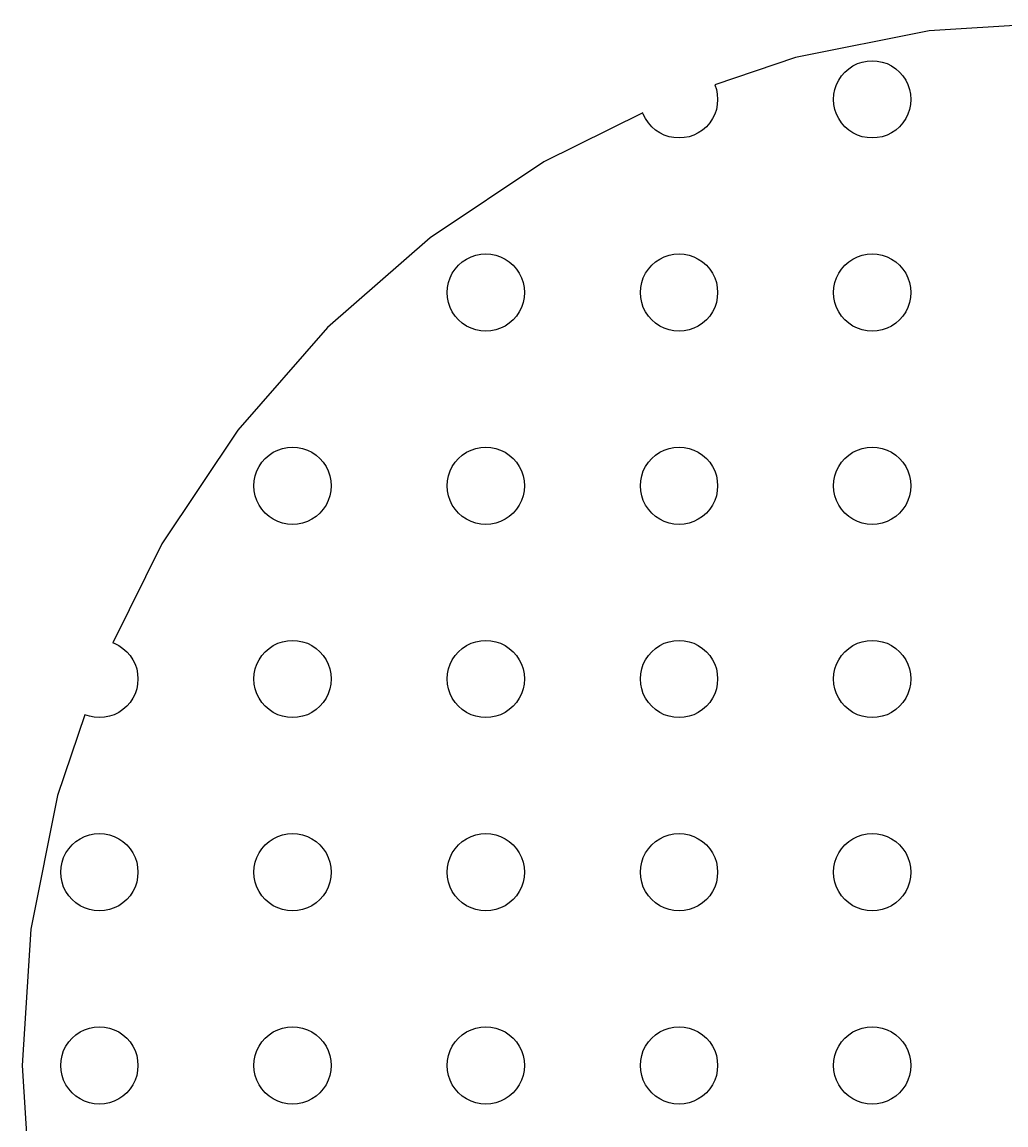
# Model space of a CAD drawing. Header units: metres. Extents: x -81 to 81, y -81 to 81.
# Drawn here: x -81 to -4.6, y -4.6 to 81 of the extents above; entities that cross this region are included whole.
import ezdxf

# ---------------------------------------------------------------- set-up
doc = ezdxf.new("R2010")
doc.units = ezdxf.units.M

msp = doc.modelspace()

# ---------------------------------------------------------------- linework, layer by layer
for p, q in [((0, 81), (-10.5726, 80.307)), ((-10.5726, 80.307), (-20.9643, 78.24)), ((-20.9643, 78.24), (-27.2179, 76.1172)), ((-15.7764, 77.8978), (-15.3916, 77.9743)), ((-15.3916, 77.9743), (-15, 78)), ((-15, 78), (-14.6084, 77.9743)), ((-14.6084, 77.9743), (-14.2235, 77.8978)), ((-17.3801, 76.8263), (-17.1213, 77.1213)), ((-17.1213, 77.1213), (-16.8263, 77.3801)), ((-16.8263, 77.3801), (-16.5, 77.5981)), ((-16.5, 77.5981), (-16.148, 77.7716)), ((-16.148, 77.7716), (-15.7764, 77.8978)), ((-14.2235, 77.8978), (-13.8519, 77.7716)), ((-13.8519, 77.7716), (-13.5, 77.5981)), ((-13.5, 77.5981), (-13.1737, 77.3801)), ((-13.1737, 77.3801), (-12.8787, 77.1213)), ((-12.8787, 77.1213), (-12.6199, 76.8263)), ((-17.7716, 76.148), (-17.5981, 76.5)), ((-17.5981, 76.5), (-17.3801, 76.8263)), ((-12.6199, 76.8263), (-12.4019, 76.5)), ((-12.4019, 76.5), (-12.2283, 76.148)), ((-27.2179, 76.1172), (-27.1022, 75.7765)), ((-27.1022, 75.7765), (-27.0257, 75.3916)), ((-27.0257, 75.3916), (-27, 75)), ((-18, 75), (-17.9743, 75.3916)), ((-17.9743, 75.3916), (-17.8978, 75.7765)), ((-17.8978, 75.7765), (-17.7716, 76.148)), ((-12.2283, 76.148), (-12.1022, 75.7765)), ((-12.1022, 75.7765), (-12.0257, 75.3916)), ((-12.0257, 75.3916), (-12, 75)), ((-27.0257, 74.6084), (-27.1022, 74.2235)), ((-27, 75), (-27.0257, 74.6084)), ((-17.9743, 74.6084), (-18, 75)), ((-17.8978, 74.2235), (-17.9743, 74.6084)), ((-12.0257, 74.6084), (-12.1022, 74.2235)), ((-12, 75), (-12.0257, 74.6084)), ((-32.8028, 73.9439), (-40.5, 70.1481)), ((-32.7716, 73.8519), (-32.8028, 73.9439)), ((-32.5981, 73.5), (-32.7716, 73.8519)), ((-27.2283, 73.8519), (-27.4019, 73.5)), ((-27.1022, 74.2235), (-27.2283, 73.8519)), ((-17.7716, 73.8519), (-17.8978, 74.2235)), ((-17.5981, 73.5), (-17.7716, 73.8519)), ((-12.2283, 73.8519), (-12.4019, 73.5)), ((-12.1022, 74.2235), (-12.2283, 73.8519)), ((-32.3801, 73.1737), (-32.5981, 73.5)), ((-32.1213, 72.8787), (-32.3801, 73.1737)), ((-31.8263, 72.6199), (-32.1213, 72.8787)), ((-27.8787, 72.8787), (-28.1737, 72.6199)), ((-27.6199, 73.1737), (-27.8787, 72.8787)), ((-27.4019, 73.5), (-27.6199, 73.1737)), ((-17.3801, 73.1737), (-17.5981, 73.5)), ((-17.1213, 72.8787), (-17.3801, 73.1737)), ((-16.8263, 72.6199), (-17.1213, 72.8787)), ((-12.8787, 72.8787), (-13.1737, 72.6199)), ((-12.6199, 73.1737), (-12.8787, 72.8787)), ((-12.4019, 73.5), (-12.6199, 73.1737)), ((-31.5, 72.4019), (-31.8263, 72.6199)), ((-31.148, 72.2284), (-31.5, 72.4019)), ((-30.7764, 72.1022), (-31.148, 72.2284)), ((-30.3916, 72.0257), (-30.7764, 72.1022)), ((-30, 72), (-30.3916, 72.0257)), ((-29.6084, 72.0257), (-30, 72)), ((-29.2235, 72.1022), (-29.6084, 72.0257)), ((-28.8519, 72.2284), (-29.2235, 72.1022)), ((-28.5, 72.4019), (-28.8519, 72.2284)), ((-28.1737, 72.6199), (-28.5, 72.4019)), ((-16.5, 72.4019), (-16.8263, 72.6199)), ((-16.148, 72.2284), (-16.5, 72.4019)), ((-15.7764, 72.1022), (-16.148, 72.2284)), ((-15.3916, 72.0257), (-15.7764, 72.1022)), ((-15, 72), (-15.3916, 72.0257)), ((-14.6084, 72.0257), (-15, 72)), ((-14.2235, 72.1022), (-14.6084, 72.0257)), ((-13.8519, 72.2284), (-14.2235, 72.1022)), ((-13.5, 72.4019), (-13.8519, 72.2284)), ((-13.1737, 72.6199), (-13.5, 72.4019)), ((-40.5, 70.1481), (-49.3097, 64.2616)), ((-49.3097, 64.2616), (-57.2757, 57.2757)), ((-46.8263, 62.3801), (-46.5, 62.5981)), ((-46.5, 62.5981), (-46.148, 62.7716)), ((-46.148, 62.7716), (-45.7765, 62.8978)), ((-45.7765, 62.8978), (-45.3916, 62.9743)), ((-45.3916, 62.9743), (-45, 63)), ((-45, 63), (-44.6084, 62.9743)), ((-44.6084, 62.9743), (-44.2235, 62.8978)), ((-44.2235, 62.8978), (-43.8519, 62.7716)), ((-43.8519, 62.7716), (-43.5, 62.5981)), ((-43.5, 62.5981), (-43.1737, 62.3801)), ((-31.8263, 62.3801), (-31.5, 62.5981)), ((-31.5, 62.5981), (-31.148, 62.7716)), ((-31.148, 62.7716), (-30.7764, 62.8978)), ((-30.7764, 62.8978), (-30.3916, 62.9743)), ((-30.3916, 62.9743), (-30, 63)), ((-30, 63), (-29.6084, 62.9743)), ((-29.6084, 62.9743), (-29.2235, 62.8978)), ((-29.2235, 62.8978), (-28.8519, 62.7716)), ((-28.8519, 62.7716), (-28.5, 62.5981)), ((-28.5, 62.5981), (-28.1737, 62.3801)), ((-16.8263, 62.3801), (-16.5, 62.5981)), ((-16.5, 62.5981), (-16.148, 62.7716)), ((-16.148, 62.7716), (-15.7764, 62.8978)), ((-15.7764, 62.8978), (-15.3916, 62.9743)), ((-15.3916, 62.9743), (-15, 63)), ((-15, 63), (-14.6084, 62.9743)), ((-14.6084, 62.9743), (-14.2235, 62.8978)), ((-14.2235, 62.8978), (-13.8519, 62.7716)), ((-13.8519, 62.7716), (-13.5, 62.5981)), ((-13.5, 62.5981), (-13.1737, 62.3801)), ((-47.5981, 61.5), (-47.3801, 61.8263)), ((-47.3801, 61.8263), (-47.1213, 62.1213)), ((-47.1213, 62.1213), (-46.8263, 62.3801)), ((-43.1737, 62.3801), (-42.8787, 62.1213)), ((-42.8787, 62.1213), (-42.6199, 61.8263)), ((-42.6199, 61.8263), (-42.4019, 61.5)), ((-32.5981, 61.5), (-32.3801, 61.8263)), ((-32.3801, 61.8263), (-32.1213, 62.1213)), ((-32.1213, 62.1213), (-31.8263, 62.3801)), ((-28.1737, 62.3801), (-27.8787, 62.1213)), ((-27.8787, 62.1213), (-27.6199, 61.8263)), ((-27.6199, 61.8263), (-27.4019, 61.5)), ((-17.5981, 61.5), (-17.3801, 61.8263)), ((-17.3801, 61.8263), (-17.1213, 62.1213)), ((-17.1213, 62.1213), (-16.8263, 62.3801)), ((-13.1737, 62.3801), (-12.8787, 62.1213)), ((-12.8787, 62.1213), (-12.6199, 61.8263)), ((-12.6199, 61.8263), (-12.4019, 61.5)), ((-47.8978, 60.7765), (-47.7716, 61.148)), ((-47.7716, 61.148), (-47.5981, 61.5)), ((-42.4019, 61.5), (-42.2284, 61.148)), ((-42.2284, 61.148), (-42.1022, 60.7765)), ((-32.8978, 60.7765), (-32.7716, 61.148)), ((-32.7716, 61.148), (-32.5981, 61.5)), ((-27.4019, 61.5), (-27.2283, 61.148)), ((-27.2283, 61.148), (-27.1022, 60.7765)), ((-17.8978, 60.7765), (-17.7716, 61.148)), ((-17.7716, 61.148), (-17.5981, 61.5)), ((-12.4019, 61.5), (-12.2283, 61.148)), ((-12.2283, 61.148), (-12.1022, 60.7765)), ((-48, 60), (-47.9743, 60.3916)), ((-47.9743, 59.6084), (-48, 60)), ((-47.9743, 60.3916), (-47.8978, 60.7765)), ((-42.1022, 60.7765), (-42.0257, 60.3916)), ((-42.0257, 60.3916), (-42, 60)), ((-42, 60), (-42.0257, 59.6084)), ((-33, 60), (-32.9743, 60.3916)), ((-32.9743, 59.6084), (-33, 60)), ((-32.9743, 60.3916), (-32.8978, 60.7765)), ((-27.1022, 60.7765), (-27.0257, 60.3916)), ((-27.0257, 60.3916), (-27, 60)), ((-27, 60), (-27.0257, 59.6084)), ((-18, 60), (-17.9743, 60.3916)), ((-17.9743, 59.6084), (-18, 60)), ((-17.9743, 60.3916), (-17.8978, 60.7765)), ((-12.1022, 60.7765), (-12.0257, 60.3916)), ((-12.0257, 60.3916), (-12, 60)), ((-12, 60), (-12.0257, 59.6084)), ((-47.8978, 59.2235), (-47.9743, 59.6084)), ((-47.7716, 58.8519), (-47.8978, 59.2235)), ((-42.1022, 59.2235), (-42.2284, 58.8519)), ((-42.0257, 59.6084), (-42.1022, 59.2235)), ((-32.8978, 59.2235), (-32.9743, 59.6084)), ((-32.7716, 58.8519), (-32.8978, 59.2235)), ((-27.1022, 59.2235), (-27.2283, 58.8519)), ((-27.0257, 59.6084), (-27.1022, 59.2235)), ((-17.8978, 59.2235), (-17.9743, 59.6084)), ((-17.7716, 58.8519), (-17.8978, 59.2235)), ((-12.1022, 59.2235), (-12.2283, 58.8519)), ((-12.0257, 59.6084), (-12.1022, 59.2235)), ((-47.5981, 58.5), (-47.7716, 58.8519)), ((-47.3801, 58.1737), (-47.5981, 58.5)), ((-42.4019, 58.5), (-42.6199, 58.1737)), ((-42.2284, 58.8519), (-42.4019, 58.5)), ((-32.5981, 58.5), (-32.7716, 58.8519)), ((-32.3801, 58.1737), (-32.5981, 58.5)), ((-27.4019, 58.5), (-27.6199, 58.1737)), ((-27.2283, 58.8519), (-27.4019, 58.5)), ((-17.5981, 58.5), (-17.7716, 58.8519)), ((-17.3801, 58.1737), (-17.5981, 58.5)), ((-12.4019, 58.5), (-12.6199, 58.1737)), ((-12.2283, 58.8519), (-12.4019, 58.5)), ((-47.1213, 57.8787), (-47.3801, 58.1737)), ((-46.8263, 57.6199), (-47.1213, 57.8787)), ((-46.5, 57.4019), (-46.8263, 57.6199)), ((-46.148, 57.2284), (-46.5, 57.4019)), ((-43.5, 57.4019), (-43.8519, 57.2284)), ((-43.1737, 57.6199), (-43.5, 57.4019)), ((-42.8787, 57.8787), (-43.1737, 57.6199)), ((-42.6199, 58.1737), (-42.8787, 57.8787)), ((-32.1213, 57.8787), (-32.3801, 58.1737)), ((-31.8263, 57.6199), (-32.1213, 57.8787)), ((-31.5, 57.4019), (-31.8263, 57.6199)), ((-31.148, 57.2284), (-31.5, 57.4019)), ((-28.5, 57.4019), (-28.8519, 57.2284)), ((-28.1737, 57.6199), (-28.5, 57.4019)), ((-27.8787, 57.8787), (-28.1737, 57.6199)), ((-27.6199, 58.1737), (-27.8787, 57.8787)), ((-17.1213, 57.8787), (-17.3801, 58.1737)), ((-16.8263, 57.6199), (-17.1213, 57.8787)), ((-16.5, 57.4019), (-16.8263, 57.6199)), ((-16.148, 57.2284), (-16.5, 57.4019)), ((-13.5, 57.4019), (-13.8519, 57.2284)), ((-13.1737, 57.6199), (-13.5, 57.4019)), ((-12.8787, 57.8787), (-13.1737, 57.6199)), ((-12.6199, 58.1737), (-12.8787, 57.8787)), ((-57.2757, 57.2757), (-64.2616, 49.3097)), ((-45.7765, 57.1022), (-46.148, 57.2284)), ((-45.3916, 57.0257), (-45.7765, 57.1022)), ((-45, 57), (-45.3916, 57.0257)), ((-44.6084, 57.0257), (-45, 57)), ((-44.2235, 57.1022), (-44.6084, 57.0257)), ((-43.8519, 57.2284), (-44.2235, 57.1022)), ((-30.7764, 57.1022), (-31.148, 57.2284)), ((-30.3916, 57.0257), (-30.7764, 57.1022)), ((-30, 57), (-30.3916, 57.0257)), ((-29.6084, 57.0257), (-30, 57)), ((-29.2235, 57.1022), (-29.6084, 57.0257)), ((-28.8519, 57.2284), (-29.2235, 57.1022)), ((-15.7764, 57.1022), (-16.148, 57.2284)), ((-15.3916, 57.0257), (-15.7764, 57.1022)), ((-15, 57), (-15.3916, 57.0257)), ((-14.6084, 57.0257), (-15, 57)), ((-14.2235, 57.1022), (-14.6084, 57.0257)), ((-13.8519, 57.2284), (-14.2235, 57.1022)), ((-64.2616, 49.3097), (-70.1481, 40.5)), ((-60.7765, 47.8978), (-60.3916, 47.9743)), ((-60.3916, 47.9743), (-60, 48)), ((-60, 48), (-59.6084, 47.9743)), ((-59.6084, 47.9743), (-59.2235, 47.8978)), ((-45.7765, 47.8978), (-45.3916, 47.9743)), ((-45.3916, 47.9743), (-45, 48)), ((-45, 48), (-44.6084, 47.9743)), ((-44.6084, 47.9743), (-44.2235, 47.8978)), ((-30.7764, 47.8978), (-30.3916, 47.9743)), ((-30.3916, 47.9743), (-30, 48)), ((-30, 48), (-29.6084, 47.9743)), ((-29.6084, 47.9743), (-29.2235, 47.8978)), ((-15.7764, 47.8978), (-15.3916, 47.9743)), ((-15.3916, 47.9743), (-15, 48)), ((-15, 48), (-14.6084, 47.9743)), ((-14.6084, 47.9743), (-14.2235, 47.8978)), ((-62.3801, 46.8263), (-62.1213, 47.1213)), ((-62.1213, 47.1213), (-61.8263, 47.3801)), ((-61.8263, 47.3801), (-61.5, 47.5981)), ((-61.5, 47.5981), (-61.148, 47.7716)), ((-61.148, 47.7716), (-60.7765, 47.8978)), ((-59.2235, 47.8978), (-58.8519, 47.7716)), ((-58.8519, 47.7716), (-58.5, 47.5981)), ((-58.5, 47.5981), (-58.1737, 47.3801)), ((-58.1737, 47.3801), (-57.8787, 47.1213)), ((-57.8787, 47.1213), (-57.6199, 46.8263)), ((-47.3801, 46.8263), (-47.1213, 47.1213)), ((-47.1213, 47.1213), (-46.8263, 47.3801)), ((-46.8263, 47.3801), (-46.5, 47.5981)), ((-46.5, 47.5981), (-46.148, 47.7716)), ((-46.148, 47.7716), (-45.7765, 47.8978)), ((-44.2235, 47.8978), (-43.8519, 47.7716)), ((-43.8519, 47.7716), (-43.5, 47.5981)), ((-43.5, 47.5981), (-43.1737, 47.3801)), ((-43.1737, 47.3801), (-42.8787, 47.1213)), ((-42.8787, 47.1213), (-42.6199, 46.8263)), ((-32.3801, 46.8263), (-32.1213, 47.1213)), ((-32.1213, 47.1213), (-31.8263, 47.3801)), ((-31.8263, 47.3801), (-31.5, 47.5981)), ((-31.5, 47.5981), (-31.148, 47.7716)), ((-31.148, 47.7716), (-30.7764, 47.8978)), ((-29.2235, 47.8978), (-28.8519, 47.7716)), ((-28.8519, 47.7716), (-28.5, 47.5981)), ((-28.5, 47.5981), (-28.1737, 47.3801)), ((-28.1737, 47.3801), (-27.8787, 47.1213)), ((-27.8787, 47.1213), (-27.6199, 46.8263)), ((-17.3801, 46.8263), (-17.1213, 47.1213)), ((-17.1213, 47.1213), (-16.8263, 47.3801)), ((-16.8263, 47.3801), (-16.5, 47.5981)), ((-16.5, 47.5981), (-16.148, 47.7716)), ((-16.148, 47.7716), (-15.7764, 47.8978)), ((-14.2235, 47.8978), (-13.8519, 47.7716)), ((-13.8519, 47.7716), (-13.5, 47.5981)), ((-13.5, 47.5981), (-13.1737, 47.3801)), ((-13.1737, 47.3801), (-12.8787, 47.1213)), ((-12.8787, 47.1213), (-12.6199, 46.8263)), ((-62.7716, 46.148), (-62.5981, 46.5)), ((-62.5981, 46.5), (-62.3801, 46.8263)), ((-57.6199, 46.8263), (-57.4019, 46.5)), ((-57.4019, 46.5), (-57.2284, 46.148)), ((-47.7716, 46.148), (-47.5981, 46.5)), ((-47.5981, 46.5), (-47.3801, 46.8263)), ((-42.6199, 46.8263), (-42.4019, 46.5)), ((-42.4019, 46.5), (-42.2284, 46.148)), ((-32.7716, 46.148), (-32.5981, 46.5)), ((-32.5981, 46.5), (-32.3801, 46.8263)), ((-27.6199, 46.8263), (-27.4019, 46.5)), ((-27.4019, 46.5), (-27.2283, 46.148)), ((-17.7716, 46.148), (-17.5981, 46.5)), ((-17.5981, 46.5), (-17.3801, 46.8263)), ((-12.6199, 46.8263), (-12.4019, 46.5)), ((-12.4019, 46.5), (-12.2283, 46.148)), ((-63, 45), (-62.9743, 45.3916)), ((-62.9743, 45.3916), (-62.8978, 45.7765)), ((-62.8978, 45.7765), (-62.7716, 46.148)), ((-57.2284, 46.148), (-57.1022, 45.7765)), ((-57.1022, 45.7765), (-57.0257, 45.3916)), ((-57.0257, 45.3916), (-57, 45)), ((-48, 45), (-47.9743, 45.3916)), ((-47.9743, 45.3916), (-47.8978, 45.7765)), ((-47.8978, 45.7765), (-47.7716, 46.148)), ((-42.2284, 46.148), (-42.1022, 45.7765)), ((-42.1022, 45.7765), (-42.0257, 45.3916)), ((-42.0257, 45.3916), (-42, 45)), ((-33, 45), (-32.9743, 45.3916)), ((-32.9743, 45.3916), (-32.8978, 45.7765)), ((-32.8978, 45.7765), (-32.7716, 46.148)), ((-27.2283, 46.148), (-27.1022, 45.7765)), ((-27.1022, 45.7765), (-27.0257, 45.3916)), ((-27.0257, 45.3916), (-27, 45)), ((-18, 45), (-17.9743, 45.3916)), ((-17.9743, 45.3916), (-17.8978, 45.7765)), ((-17.8978, 45.7765), (-17.7716, 46.148)), ((-12.2283, 46.148), (-12.1022, 45.7765)), ((-12.1022, 45.7765), (-12.0257, 45.3916)), ((-12.0257, 45.3916), (-12, 45)), ((-62.9743, 44.6084), (-63, 45)), ((-62.8978, 44.2235), (-62.9743, 44.6084)), ((-57.0257, 44.6084), (-57.1022, 44.2235)), ((-57, 45), (-57.0257, 44.6084)), ((-47.9743, 44.6084), (-48, 45)), ((-47.8978, 44.2235), (-47.9743, 44.6084)), ((-42.0257, 44.6084), (-42.1022, 44.2235)), ((-42, 45), (-42.0257, 44.6084)), ((-32.9743, 44.6084), (-33, 45)), ((-32.8978, 44.2235), (-32.9743, 44.6084)), ((-27.0257, 44.6084), (-27.1022, 44.2235)), ((-27, 45), (-27.0257, 44.6084)), ((-17.9743, 44.6084), (-18, 45)), ((-17.8978, 44.2235), (-17.9743, 44.6084)), ((-12.0257, 44.6084), (-12.1022, 44.2235)), ((-12, 45), (-12.0257, 44.6084)), ((-62.7716, 43.8519), (-62.8978, 44.2235)), ((-62.5981, 43.5), (-62.7716, 43.8519)), ((-57.2284, 43.8519), (-57.4019, 43.5)), ((-57.1022, 44.2235), (-57.2284, 43.8519)), ((-47.7716, 43.8519), (-47.8978, 44.2235)), ((-47.5981, 43.5), (-47.7716, 43.8519)), ((-42.2284, 43.8519), (-42.4019, 43.5)), ((-42.1022, 44.2235), (-42.2284, 43.8519)), ((-32.7716, 43.8519), (-32.8978, 44.2235)), ((-32.5981, 43.5), (-32.7716, 43.8519)), ((-27.2283, 43.8519), (-27.4019, 43.5)), ((-27.1022, 44.2235), (-27.2283, 43.8519)), ((-17.7716, 43.8519), (-17.8978, 44.2235)), ((-17.5981, 43.5), (-17.7716, 43.8519)), ((-12.2283, 43.8519), (-12.4019, 43.5)), ((-12.1022, 44.2235), (-12.2283, 43.8519)), ((-62.3801, 43.1737), (-62.5981, 43.5)), ((-62.1213, 42.8787), (-62.3801, 43.1737)), ((-61.8263, 42.6199), (-62.1213, 42.8787)), ((-57.8787, 42.8787), (-58.1737, 42.6199)), ((-57.6199, 43.1737), (-57.8787, 42.8787)), ((-57.4019, 43.5), (-57.6199, 43.1737)), ((-47.3801, 43.1737), (-47.5981, 43.5)), ((-47.1213, 42.8787), (-47.3801, 43.1737)), ((-46.8263, 42.6199), (-47.1213, 42.8787)), ((-42.8787, 42.8787), (-43.1737, 42.6199)), ((-42.6199, 43.1737), (-42.8787, 42.8787)), ((-42.4019, 43.5), (-42.6199, 43.1737)), ((-32.3801, 43.1737), (-32.5981, 43.5)), ((-32.1213, 42.8787), (-32.3801, 43.1737)), ((-31.8263, 42.6199), (-32.1213, 42.8787)), ((-27.8787, 42.8787), (-28.1737, 42.6199)), ((-27.6199, 43.1737), (-27.8787, 42.8787)), ((-27.4019, 43.5), (-27.6199, 43.1737)), ((-17.3801, 43.1737), (-17.5981, 43.5)), ((-17.1213, 42.8787), (-17.3801, 43.1737)), ((-16.8263, 42.6199), (-17.1213, 42.8787)), ((-12.8787, 42.8787), (-13.1737, 42.6199)), ((-12.6199, 43.1737), (-12.8787, 42.8787)), ((-12.4019, 43.5), (-12.6199, 43.1737)), ((-61.5, 42.4019), (-61.8263, 42.6199)), ((-61.148, 42.2284), (-61.5, 42.4019)), ((-60.7765, 42.1022), (-61.148, 42.2284)), ((-60.3916, 42.0257), (-60.7765, 42.1022)), ((-60, 42), (-60.3916, 42.0257)), ((-59.6084, 42.0257), (-60, 42)), ((-59.2235, 42.1022), (-59.6084, 42.0257)), ((-58.8519, 42.2284), (-59.2235, 42.1022)), ((-58.5, 42.4019), (-58.8519, 42.2284)), ((-58.1737, 42.6199), (-58.5, 42.4019)), ((-46.5, 42.4019), (-46.8263, 42.6199)), ((-46.148, 42.2284), (-46.5, 42.4019)), ((-45.7765, 42.1022), (-46.148, 42.2284)), ((-45.3916, 42.0257), (-45.7765, 42.1022)), ((-45, 42), (-45.3916, 42.0257)), ((-44.6084, 42.0257), (-45, 42)), ((-44.2235, 42.1022), (-44.6084, 42.0257)), ((-43.8519, 42.2284), (-44.2235, 42.1022)), ((-43.5, 42.4019), (-43.8519, 42.2284)), ((-43.1737, 42.6199), (-43.5, 42.4019)), ((-31.5, 42.4019), (-31.8263, 42.6199)), ((-31.148, 42.2284), (-31.5, 42.4019)), ((-30.7764, 42.1022), (-31.148, 42.2284)), ((-30.3916, 42.0257), (-30.7764, 42.1022)), ((-30, 42), (-30.3916, 42.0257)), ((-29.6084, 42.0257), (-30, 42)), ((-29.2235, 42.1022), (-29.6084, 42.0257)), ((-28.8519, 42.2284), (-29.2235, 42.1022)), ((-28.5, 42.4019), (-28.8519, 42.2284)), ((-28.1737, 42.6199), (-28.5, 42.4019)), ((-16.5, 42.4019), (-16.8263, 42.6199)), ((-16.148, 42.2284), (-16.5, 42.4019)), ((-15.7764, 42.1022), (-16.148, 42.2284)), ((-15.3916, 42.0257), (-15.7764, 42.1022)), ((-15, 42), (-15.3916, 42.0257)), ((-14.6084, 42.0257), (-15, 42)), ((-14.2235, 42.1022), (-14.6084, 42.0257)), ((-13.8519, 42.2284), (-14.2235, 42.1022)), ((-13.5, 42.4019), (-13.8519, 42.2284)), ((-13.1737, 42.6199), (-13.5, 42.4019)), ((-70.1481, 40.5), (-73.9439, 32.8028)), ((-73.9439, 32.8028), (-73.8519, 32.7716)), ((-73.8519, 32.7716), (-73.5, 32.5981)), ((-73.5, 32.5981), (-73.1737, 32.3801)), ((-61.8263, 32.3801), (-61.5, 32.5981)), ((-61.5, 32.5981), (-61.148, 32.7716)), ((-61.148, 32.7716), (-60.7765, 32.8978)), ((-60.7765, 32.8978), (-60.3916, 32.9743)), ((-60.3916, 32.9743), (-60, 33)), ((-60, 33), (-59.6084, 32.9743)), ((-59.6084, 32.9743), (-59.2235, 32.8978)), ((-59.2235, 32.8978), (-58.8519, 32.7716)), ((-58.8519, 32.7716), (-58.5, 32.5981)), ((-58.5, 32.5981), (-58.1737, 32.3801)), ((-46.8263, 32.3801), (-46.5, 32.5981)), ((-46.5, 32.5981), (-46.148, 32.7716)), ((-46.148, 32.7716), (-45.7765, 32.8978)), ((-45.7765, 32.8978), (-45.3916, 32.9743)), ((-45.3916, 32.9743), (-45, 33)), ((-45, 33), (-44.6084, 32.9743)), ((-44.6084, 32.9743), (-44.2235, 32.8978)), ((-44.2235, 32.8978), (-43.8519, 32.7716)), ((-43.8519, 32.7716), (-43.5, 32.5981)), ((-43.5, 32.5981), (-43.1737, 32.3801)), ((-31.8263, 32.3801), (-31.5, 32.5981)), ((-31.5, 32.5981), (-31.148, 32.7716)), ((-31.148, 32.7716), (-30.7764, 32.8978)), ((-30.7764, 32.8978), (-30.3916, 32.9743)), ((-30.3916, 32.9743), (-30, 33)), ((-30, 33), (-29.6084, 32.9743)), ((-29.6084, 32.9743), (-29.2235, 32.8978)), ((-29.2235, 32.8978), (-28.8519, 32.7716)), ((-28.8519, 32.7716), (-28.5, 32.5981)), ((-28.5, 32.5981), (-28.1737, 32.3801)), ((-16.8263, 32.3801), (-16.5, 32.5981)), ((-16.5, 32.5981), (-16.148, 32.7716)), ((-16.148, 32.7716), (-15.7764, 32.8978)), ((-15.7764, 32.8978), (-15.3916, 32.9743)), ((-15.3916, 32.9743), (-15, 33)), ((-15, 33), (-14.6084, 32.9743)), ((-14.6084, 32.9743), (-14.2235, 32.8978)), ((-14.2235, 32.8978), (-13.8519, 32.7716)), ((-13.8519, 32.7716), (-13.5, 32.5981)), ((-13.5, 32.5981), (-13.1737, 32.3801)), ((-73.1737, 32.3801), (-72.8787, 32.1213)), ((-72.8787, 32.1213), (-72.6199, 31.8263)), ((-72.6199, 31.8263), (-72.4019, 31.5)), ((-62.5981, 31.5), (-62.3801, 31.8263)), ((-62.3801, 31.8263), (-62.1213, 32.1213)), ((-62.1213, 32.1213), (-61.8263, 32.3801)), ((-58.1737, 32.3801), (-57.8787, 32.1213)), ((-57.8787, 32.1213), (-57.6199, 31.8263)), ((-57.6199, 31.8263), (-57.4019, 31.5)), ((-47.5981, 31.5), (-47.3801, 31.8263)), ((-47.3801, 31.8263), (-47.1213, 32.1213)), ((-47.1213, 32.1213), (-46.8263, 32.3801)), ((-43.1737, 32.3801), (-42.8787, 32.1213)), ((-42.8787, 32.1213), (-42.6199, 31.8263)), ((-42.6199, 31.8263), (-42.4019, 31.5)), ((-32.5981, 31.5), (-32.3801, 31.8263)), ((-32.3801, 31.8263), (-32.1213, 32.1213)), ((-32.1213, 32.1213), (-31.8263, 32.3801)), ((-28.1737, 32.3801), (-27.8787, 32.1213)), ((-27.8787, 32.1213), (-27.6199, 31.8263)), ((-27.6199, 31.8263), (-27.4019, 31.5)), ((-17.5981, 31.5), (-17.3801, 31.8263)), ((-17.3801, 31.8263), (-17.1213, 32.1213)), ((-17.1213, 32.1213), (-16.8263, 32.3801)), ((-13.1737, 32.3801), (-12.8787, 32.1213)), ((-12.8787, 32.1213), (-12.6199, 31.8263)), ((-12.6199, 31.8263), (-12.4019, 31.5)), ((-72.4019, 31.5), (-72.2284, 31.148)), ((-72.2284, 31.148), (-72.1022, 30.7764)), ((-62.8978, 30.7764), (-62.7716, 31.148)), ((-62.7716, 31.148), (-62.5981, 31.5)), ((-57.4019, 31.5), (-57.2284, 31.148)), ((-57.2284, 31.148), (-57.1022, 30.7764)), ((-47.8978, 30.7764), (-47.7716, 31.148)), ((-47.7716, 31.148), (-47.5981, 31.5)), ((-42.4019, 31.5), (-42.2284, 31.148)), ((-42.2284, 31.148), (-42.1022, 30.7764)), ((-32.8978, 30.7764), (-32.7716, 31.148)), ((-32.7716, 31.148), (-32.5981, 31.5)), ((-27.4019, 31.5), (-27.2283, 31.148)), ((-27.2283, 31.148), (-27.1022, 30.7764)), ((-17.8978, 30.7764), (-17.7716, 31.148)), ((-17.7716, 31.148), (-17.5981, 31.5)), ((-12.4019, 31.5), (-12.2283, 31.148)), ((-12.2283, 31.148), (-12.1022, 30.7764)), ((-72.1022, 30.7764), (-72.0257, 30.3916)), ((-72.0257, 30.3916), (-72, 30)), ((-72, 30), (-72.0257, 29.6084)), ((-63, 30), (-62.9743, 30.3916)), ((-62.9743, 29.6084), (-63, 30)), ((-62.9743, 30.3916), (-62.8978, 30.7764)), ((-57.1022, 30.7764), (-57.0257, 30.3916)), ((-57.0257, 30.3916), (-57, 30)), ((-57, 30), (-57.0257, 29.6084)), ((-48, 30), (-47.9743, 30.3916)), ((-47.9743, 29.6084), (-48, 30)), ((-47.9743, 30.3916), (-47.8978, 30.7764)), ((-42.1022, 30.7764), (-42.0257, 30.3916)), ((-42.0257, 30.3916), (-42, 30)), ((-42, 30), (-42.0257, 29.6084)), ((-33, 30), (-32.9743, 30.3916)), ((-32.9743, 29.6084), (-33, 30)), ((-32.9743, 30.3916), (-32.8978, 30.7764)), ((-27.1022, 30.7764), (-27.0257, 30.3916)), ((-27.0257, 30.3916), (-27, 30)), ((-27, 30), (-27.0257, 29.6084)), ((-18, 30), (-17.9743, 30.3916)), ((-17.9743, 29.6084), (-18, 30)), ((-17.9743, 30.3916), (-17.8978, 30.7764)), ((-12.1022, 30.7764), (-12.0257, 30.3916)), ((-12.0257, 30.3916), (-12, 30)), ((-12, 30), (-12.0257, 29.6084)), ((-72.1022, 29.2235), (-72.2284, 28.8519)), ((-72.0257, 29.6084), (-72.1022, 29.2235)), ((-62.8978, 29.2235), (-62.9743, 29.6084)), ((-62.7716, 28.8519), (-62.8978, 29.2235)), ((-57.1022, 29.2235), (-57.2284, 28.8519)), ((-57.0257, 29.6084), (-57.1022, 29.2235)), ((-47.8978, 29.2235), (-47.9743, 29.6084)), ((-47.7716, 28.8519), (-47.8978, 29.2235)), ((-42.1022, 29.2235), (-42.2284, 28.8519)), ((-42.0257, 29.6084), (-42.1022, 29.2235)), ((-32.8978, 29.2235), (-32.9743, 29.6084)), ((-32.7716, 28.8519), (-32.8978, 29.2235)), ((-27.1022, 29.2235), (-27.2283, 28.8519)), ((-27.0257, 29.6084), (-27.1022, 29.2235)), ((-17.8978, 29.2235), (-17.9743, 29.6084)), ((-17.7716, 28.8519), (-17.8978, 29.2235)), ((-12.1022, 29.2235), (-12.2283, 28.8519)), ((-12.0257, 29.6084), (-12.1022, 29.2235)), ((-72.4019, 28.5), (-72.6199, 28.1737)), ((-72.2284, 28.8519), (-72.4019, 28.5)), ((-62.5981, 28.5), (-62.7716, 28.8519)), ((-62.3801, 28.1737), (-62.5981, 28.5)), ((-57.4019, 28.5), (-57.6199, 28.1737)), ((-57.2284, 28.8519), (-57.4019, 28.5)), ((-47.5981, 28.5), (-47.7716, 28.8519)), ((-47.3801, 28.1737), (-47.5981, 28.5)), ((-42.4019, 28.5), (-42.6199, 28.1737)), ((-42.2284, 28.8519), (-42.4019, 28.5)), ((-32.5981, 28.5), (-32.7716, 28.8519)), ((-32.3801, 28.1737), (-32.5981, 28.5)), ((-27.4019, 28.5), (-27.6199, 28.1737)), ((-27.2283, 28.8519), (-27.4019, 28.5)), ((-17.5981, 28.5), (-17.7716, 28.8519)), ((-17.3801, 28.1737), (-17.5981, 28.5)), ((-12.4019, 28.5), (-12.6199, 28.1737)), ((-12.2283, 28.8519), (-12.4019, 28.5)), ((-73.5, 27.4019), (-73.8519, 27.2283)), ((-73.1737, 27.6199), (-73.5, 27.4019)), ((-72.8787, 27.8787), (-73.1737, 27.6199)), ((-72.6199, 28.1737), (-72.8787, 27.8787)), ((-62.1213, 27.8787), (-62.3801, 28.1737)), ((-61.8263, 27.6199), (-62.1213, 27.8787)), ((-61.5, 27.4019), (-61.8263, 27.6199)), ((-61.148, 27.2283), (-61.5, 27.4019)), ((-58.5, 27.4019), (-58.8519, 27.2283)), ((-58.1737, 27.6199), (-58.5, 27.4019)), ((-57.8787, 27.8787), (-58.1737, 27.6199)), ((-57.6199, 28.1737), (-57.8787, 27.8787)), ((-47.1213, 27.8787), (-47.3801, 28.1737)), ((-46.8263, 27.6199), (-47.1213, 27.8787)), ((-46.5, 27.4019), (-46.8263, 27.6199)), ((-46.148, 27.2283), (-46.5, 27.4019)), ((-43.5, 27.4019), (-43.8519, 27.2283)), ((-43.1737, 27.6199), (-43.5, 27.4019)), ((-42.8787, 27.8787), (-43.1737, 27.6199)), ((-42.6199, 28.1737), (-42.8787, 27.8787)), ((-32.1213, 27.8787), (-32.3801, 28.1737)), ((-31.8263, 27.6199), (-32.1213, 27.8787)), ((-31.5, 27.4019), (-31.8263, 27.6199)), ((-31.148, 27.2283), (-31.5, 27.4019)), ((-28.5, 27.4019), (-28.8519, 27.2283)), ((-28.1737, 27.6199), (-28.5, 27.4019)), ((-27.8787, 27.8787), (-28.1737, 27.6199)), ((-27.6199, 28.1737), (-27.8787, 27.8787)), ((-17.1213, 27.8787), (-17.3801, 28.1737)), ((-16.8263, 27.6199), (-17.1213, 27.8787)), ((-16.5, 27.4019), (-16.8263, 27.6199)), ((-16.148, 27.2283), (-16.5, 27.4019)), ((-13.5, 27.4019), (-13.8519, 27.2283)), ((-13.1737, 27.6199), (-13.5, 27.4019)), ((-12.8787, 27.8787), (-13.1737, 27.6199)), ((-12.6199, 28.1737), (-12.8787, 27.8787)), ((-76.1172, 27.2179), (-78.24, 20.9643)), ((-75.7765, 27.1022), (-76.1172, 27.2179)), ((-75.3916, 27.0257), (-75.7765, 27.1022)), ((-75, 27), (-75.3916, 27.0257)), ((-74.6084, 27.0257), (-75, 27)), ((-74.2235, 27.1022), (-74.6084, 27.0257)), ((-73.8519, 27.2283), (-74.2235, 27.1022)), ((-60.7765, 27.1022), (-61.148, 27.2283)), ((-60.3916, 27.0257), (-60.7765, 27.1022)), ((-60, 27), (-60.3916, 27.0257)), ((-59.6084, 27.0257), (-60, 27)), ((-59.2235, 27.1022), (-59.6084, 27.0257)), ((-58.8519, 27.2283), (-59.2235, 27.1022)), ((-45.7765, 27.1022), (-46.148, 27.2283)), ((-45.3916, 27.0257), (-45.7765, 27.1022)), ((-45, 27), (-45.3916, 27.0257)), ((-44.6084, 27.0257), (-45, 27)), ((-44.2235, 27.1022), (-44.6084, 27.0257)), ((-43.8519, 27.2283), (-44.2235, 27.1022)), ((-30.7764, 27.1022), (-31.148, 27.2283)), ((-30.3916, 27.0257), (-30.7764, 27.1022)), ((-30, 27), (-30.3916, 27.0257)), ((-29.6084, 27.0257), (-30, 27)), ((-29.2235, 27.1022), (-29.6084, 27.0257)), ((-28.8519, 27.2283), (-29.2235, 27.1022)), ((-15.7764, 27.1022), (-16.148, 27.2283)), ((-15.3916, 27.0257), (-15.7764, 27.1022)), ((-15, 27), (-15.3916, 27.0257)), ((-14.6084, 27.0257), (-15, 27)), ((-14.2235, 27.1022), (-14.6084, 27.0257)), ((-13.8519, 27.2283), (-14.2235, 27.1022)), ((-78.24, 20.9643), (-80.307, 10.5726)), ((-75.3916, 17.9743), (-75, 18)), ((-75, 18), (-74.6084, 17.9743)), ((-60.3916, 17.9743), (-60, 18)), ((-60, 18), (-59.6084, 17.9743)), ((-45.3916, 17.9743), (-45, 18)), ((-45, 18), (-44.6084, 17.9743)), ((-30.3916, 17.9743), (-30, 18)), ((-30, 18), (-29.6084, 17.9743)), ((-15.3916, 17.9743), (-15, 18)), ((-15, 18), (-14.6084, 17.9743)), ((-77.1213, 17.1213), (-76.8263, 17.3801)), ((-76.8263, 17.3801), (-76.5, 17.5981)), ((-76.5, 17.5981), (-76.148, 17.7716)), ((-76.148, 17.7716), (-75.7765, 17.8978)), ((-75.7765, 17.8978), (-75.3916, 17.9743)), ((-74.6084, 17.9743), (-74.2235, 17.8978)), ((-74.2235, 17.8978), (-73.8519, 17.7716)), ((-73.8519, 17.7716), (-73.5, 17.5981)), ((-73.5, 17.5981), (-73.1737, 17.3801)), ((-73.1737, 17.3801), (-72.8787, 17.1213)), ((-62.1213, 17.1213), (-61.8263, 17.3801)), ((-61.8263, 17.3801), (-61.5, 17.5981)), ((-61.5, 17.5981), (-61.148, 17.7716)), ((-61.148, 17.7716), (-60.7765, 17.8978)), ((-60.7765, 17.8978), (-60.3916, 17.9743)), ((-59.6084, 17.9743), (-59.2235, 17.8978)), ((-59.2235, 17.8978), (-58.8519, 17.7716)), ((-58.8519, 17.7716), (-58.5, 17.5981)), ((-58.5, 17.5981), (-58.1737, 17.3801)), ((-58.1737, 17.3801), (-57.8787, 17.1213)), ((-47.1213, 17.1213), (-46.8263, 17.3801)), ((-46.8263, 17.3801), (-46.5, 17.5981)), ((-46.5, 17.5981), (-46.148, 17.7716)), ((-46.148, 17.7716), (-45.7765, 17.8978)), ((-45.7765, 17.8978), (-45.3916, 17.9743)), ((-44.6084, 17.9743), (-44.2235, 17.8978)), ((-44.2235, 17.8978), (-43.8519, 17.7716)), ((-43.8519, 17.7716), (-43.5, 17.5981)), ((-43.5, 17.5981), (-43.1737, 17.3801)), ((-43.1737, 17.3801), (-42.8787, 17.1213)), ((-32.1213, 17.1213), (-31.8263, 17.3801)), ((-31.8263, 17.3801), (-31.5, 17.5981)), ((-31.5, 17.5981), (-31.148, 17.7716)), ((-31.148, 17.7716), (-30.7764, 17.8978)), ((-30.7764, 17.8978), (-30.3916, 17.9743)), ((-29.6084, 17.9743), (-29.2235, 17.8978)), ((-29.2235, 17.8978), (-28.8519, 17.7716)), ((-28.8519, 17.7716), (-28.5, 17.5981)), ((-28.5, 17.5981), (-28.1737, 17.3801)), ((-28.1737, 17.3801), (-27.8787, 17.1213)), ((-17.1213, 17.1213), (-16.8263, 17.3801)), ((-16.8263, 17.3801), (-16.5, 17.5981)), ((-16.5, 17.5981), (-16.148, 17.7716)), ((-16.148, 17.7716), (-15.7764, 17.8978)), ((-15.7764, 17.8978), (-15.3916, 17.9743)), ((-14.6084, 17.9743), (-14.2235, 17.8978)), ((-14.2235, 17.8978), (-13.8519, 17.7716)), ((-13.8519, 17.7716), (-13.5, 17.5981)), ((-13.5, 17.5981), (-13.1737, 17.3801)), ((-13.1737, 17.3801), (-12.8787, 17.1213)), ((-77.7716, 16.148), (-77.5981, 16.5)), ((-77.5981, 16.5), (-77.3801, 16.8263)), ((-77.3801, 16.8263), (-77.1213, 17.1213)), ((-72.8787, 17.1213), (-72.6199, 16.8263)), ((-72.6199, 16.8263), (-72.4019, 16.5)), ((-72.4019, 16.5), (-72.2284, 16.148)), ((-62.7716, 16.148), (-62.5981, 16.5)), ((-62.5981, 16.5), (-62.3801, 16.8263)), ((-62.3801, 16.8263), (-62.1213, 17.1213)), ((-57.8787, 17.1213), (-57.6199, 16.8263)), ((-57.6199, 16.8263), (-57.4019, 16.5)), ((-57.4019, 16.5), (-57.2284, 16.148)), ((-47.7716, 16.148), (-47.5981, 16.5)), ((-47.5981, 16.5), (-47.3801, 16.8263)), ((-47.3801, 16.8263), (-47.1213, 17.1213)), ((-42.8787, 17.1213), (-42.6199, 16.8263)), ((-42.6199, 16.8263), (-42.4019, 16.5)), ((-42.4019, 16.5), (-42.2284, 16.148)), ((-32.7716, 16.148), (-32.5981, 16.5)), ((-32.5981, 16.5), (-32.3801, 16.8263)), ((-32.3801, 16.8263), (-32.1213, 17.1213)), ((-27.8787, 17.1213), (-27.6199, 16.8263)), ((-27.6199, 16.8263), (-27.4019, 16.5)), ((-27.4019, 16.5), (-27.2283, 16.148)), ((-17.7716, 16.148), (-17.5981, 16.5)), ((-17.5981, 16.5), (-17.3801, 16.8263)), ((-17.3801, 16.8263), (-17.1213, 17.1213)), ((-12.8787, 17.1213), (-12.6199, 16.8263)), ((-12.6199, 16.8263), (-12.4019, 16.5)), ((-12.4019, 16.5), (-12.2283, 16.148)), ((-77.9743, 15.3916), (-77.8978, 15.7764)), ((-77.8978, 15.7764), (-77.7716, 16.148)), ((-72.2284, 16.148), (-72.1022, 15.7764)), ((-72.1022, 15.7764), (-72.0257, 15.3916)), ((-62.9743, 15.3916), (-62.8978, 15.7764)), ((-62.8978, 15.7764), (-62.7716, 16.148)), ((-57.2284, 16.148), (-57.1022, 15.7764)), ((-57.1022, 15.7764), (-57.0257, 15.3916)), ((-47.9743, 15.3916), (-47.8978, 15.7764)), ((-47.8978, 15.7764), (-47.7716, 16.148)), ((-42.2284, 16.148), (-42.1022, 15.7764)), ((-42.1022, 15.7764), (-42.0257, 15.3916)), ((-32.9743, 15.3916), (-32.8978, 15.7764)), ((-32.8978, 15.7764), (-32.7716, 16.148)), ((-27.2283, 16.148), (-27.1022, 15.7764)), ((-27.1022, 15.7764), (-27.0257, 15.3916)), ((-17.9743, 15.3916), (-17.8978, 15.7764)), ((-17.8978, 15.7764), (-17.7716, 16.148)), ((-12.2283, 16.148), (-12.1022, 15.7764)), ((-12.1022, 15.7764), (-12.0257, 15.3916)), ((-78, 15), (-77.9743, 15.3916)), ((-77.9743, 14.6084), (-78, 15)), ((-77.8978, 14.2235), (-77.9743, 14.6084)), ((-72.0257, 14.6084), (-72.1022, 14.2235)), ((-72.0257, 15.3916), (-72, 15)), ((-72, 15), (-72.0257, 14.6084)), ((-63, 15), (-62.9743, 15.3916)), ((-62.9743, 14.6084), (-63, 15)), ((-62.8978, 14.2235), (-62.9743, 14.6084)), ((-57.0257, 14.6084), (-57.1022, 14.2235)), ((-57.0257, 15.3916), (-57, 15)), ((-57, 15), (-57.0257, 14.6084)), ((-48, 15), (-47.9743, 15.3916)), ((-47.9743, 14.6084), (-48, 15)), ((-47.8978, 14.2235), (-47.9743, 14.6084)), ((-42.0257, 14.6084), (-42.1022, 14.2235)), ((-42.0257, 15.3916), (-42, 15)), ((-42, 15), (-42.0257, 14.6084)), ((-33, 15), (-32.9743, 15.3916)), ((-32.9743, 14.6084), (-33, 15)), ((-32.8978, 14.2235), (-32.9743, 14.6084)), ((-27.0257, 14.6084), (-27.1022, 14.2235)), ((-27.0257, 15.3916), (-27, 15)), ((-27, 15), (-27.0257, 14.6084)), ((-18, 15), (-17.9743, 15.3916)), ((-17.9743, 14.6084), (-18, 15)), ((-17.8978, 14.2235), (-17.9743, 14.6084)), ((-12.0257, 14.6084), (-12.1022, 14.2235)), ((-12.0257, 15.3916), (-12, 15)), ((-12, 15), (-12.0257, 14.6084)), ((-77.7716, 13.8519), (-77.8978, 14.2235)), ((-77.5981, 13.5), (-77.7716, 13.8519)), ((-72.2284, 13.8519), (-72.4019, 13.5)), ((-72.1022, 14.2235), (-72.2284, 13.8519)), ((-62.7716, 13.8519), (-62.8978, 14.2235)), ((-62.5981, 13.5), (-62.7716, 13.8519)), ((-57.2284, 13.8519), (-57.4019, 13.5)), ((-57.1022, 14.2235), (-57.2284, 13.8519)), ((-47.7716, 13.8519), (-47.8978, 14.2235)), ((-47.5981, 13.5), (-47.7716, 13.8519)), ((-42.2284, 13.8519), (-42.4019, 13.5)), ((-42.1022, 14.2235), (-42.2284, 13.8519)), ((-32.7716, 13.8519), (-32.8978, 14.2235)), ((-32.5981, 13.5), (-32.7716, 13.8519)), ((-27.2283, 13.8519), (-27.4019, 13.5)), ((-27.1022, 14.2235), (-27.2283, 13.8519)), ((-17.7716, 13.8519), (-17.8978, 14.2235)), ((-17.5981, 13.5), (-17.7716, 13.8519)), ((-12.2283, 13.8519), (-12.4019, 13.5)), ((-12.1022, 14.2235), (-12.2283, 13.8519)), ((-77.3801, 13.1737), (-77.5981, 13.5)), ((-77.1213, 12.8787), (-77.3801, 13.1737)), ((-76.8263, 12.6199), (-77.1213, 12.8787)), ((-72.8787, 12.8787), (-73.1737, 12.6199)), ((-72.6199, 13.1737), (-72.8787, 12.8787)), ((-72.4019, 13.5), (-72.6199, 13.1737)), ((-62.3801, 13.1737), (-62.5981, 13.5)), ((-62.1213, 12.8787), (-62.3801, 13.1737)), ((-61.8263, 12.6199), (-62.1213, 12.8787)), ((-57.8787, 12.8787), (-58.1737, 12.6199)), ((-57.6199, 13.1737), (-57.8787, 12.8787)), ((-57.4019, 13.5), (-57.6199, 13.1737)), ((-47.3801, 13.1737), (-47.5981, 13.5)), ((-47.1213, 12.8787), (-47.3801, 13.1737)), ((-46.8263, 12.6199), (-47.1213, 12.8787)), ((-42.8787, 12.8787), (-43.1737, 12.6199)), ((-42.6199, 13.1737), (-42.8787, 12.8787)), ((-42.4019, 13.5), (-42.6199, 13.1737)), ((-32.3801, 13.1737), (-32.5981, 13.5)), ((-32.1213, 12.8787), (-32.3801, 13.1737)), ((-31.8263, 12.6199), (-32.1213, 12.8787)), ((-27.8787, 12.8787), (-28.1737, 12.6199)), ((-27.6199, 13.1737), (-27.8787, 12.8787)), ((-27.4019, 13.5), (-27.6199, 13.1737)), ((-17.3801, 13.1737), (-17.5981, 13.5)), ((-17.1213, 12.8787), (-17.3801, 13.1737)), ((-16.8263, 12.6199), (-17.1213, 12.8787)), ((-12.8787, 12.8787), (-13.1737, 12.6199)), ((-12.6199, 13.1737), (-12.8787, 12.8787)), ((-12.4019, 13.5), (-12.6199, 13.1737)), ((-76.5, 12.4019), (-76.8263, 12.6199)), ((-76.148, 12.2283), (-76.5, 12.4019)), ((-75.7765, 12.1022), (-76.148, 12.2283)), ((-75.3916, 12.0257), (-75.7765, 12.1022)), ((-75, 12), (-75.3916, 12.0257)), ((-74.6084, 12.0257), (-75, 12)), ((-74.2235, 12.1022), (-74.6084, 12.0257)), ((-73.8519, 12.2283), (-74.2235, 12.1022)), ((-73.5, 12.4019), (-73.8519, 12.2283)), ((-73.1737, 12.6199), (-73.5, 12.4019)), ((-61.5, 12.4019), (-61.8263, 12.6199)), ((-61.148, 12.2283), (-61.5, 12.4019)), ((-60.7765, 12.1022), (-61.148, 12.2283)), ((-60.3916, 12.0257), (-60.7765, 12.1022)), ((-60, 12), (-60.3916, 12.0257)), ((-59.6084, 12.0257), (-60, 12)), ((-59.2235, 12.1022), (-59.6084, 12.0257)), ((-58.8519, 12.2283), (-59.2235, 12.1022)), ((-58.5, 12.4019), (-58.8519, 12.2283)), ((-58.1737, 12.6199), (-58.5, 12.4019)), ((-46.5, 12.4019), (-46.8263, 12.6199)), ((-46.148, 12.2283), (-46.5, 12.4019)), ((-45.7765, 12.1022), (-46.148, 12.2283)), ((-45.3916, 12.0257), (-45.7765, 12.1022)), ((-45, 12), (-45.3916, 12.0257)), ((-44.6084, 12.0257), (-45, 12)), ((-44.2235, 12.1022), (-44.6084, 12.0257)), ((-43.8519, 12.2283), (-44.2235, 12.1022)), ((-43.5, 12.4019), (-43.8519, 12.2283)), ((-43.1737, 12.6199), (-43.5, 12.4019)), ((-31.5, 12.4019), (-31.8263, 12.6199)), ((-31.148, 12.2283), (-31.5, 12.4019)), ((-30.7764, 12.1022), (-31.148, 12.2283)), ((-30.3916, 12.0257), (-30.7764, 12.1022)), ((-30, 12), (-30.3916, 12.0257)), ((-29.6084, 12.0257), (-30, 12)), ((-29.2235, 12.1022), (-29.6084, 12.0257)), ((-28.8519, 12.2283), (-29.2235, 12.1022)), ((-28.5, 12.4019), (-28.8519, 12.2283)), ((-28.1737, 12.6199), (-28.5, 12.4019)), ((-16.5, 12.4019), (-16.8263, 12.6199)), ((-16.148, 12.2283), (-16.5, 12.4019)), ((-15.7764, 12.1022), (-16.148, 12.2283)), ((-15.3916, 12.0257), (-15.7764, 12.1022)), ((-15, 12), (-15.3916, 12.0257)), ((-14.6084, 12.0257), (-15, 12)), ((-14.2235, 12.1022), (-14.6084, 12.0257)), ((-13.8519, 12.2283), (-14.2235, 12.1022)), ((-13.5, 12.4019), (-13.8519, 12.2283)), ((-13.1737, 12.6199), (-13.5, 12.4019)), ((-80.307, 10.5726), (-81, 0)), ((-76.8263, 2.38005), (-76.5, 2.59807)), ((-76.5, 2.59807), (-76.148, 2.77164)), ((-76.148, 2.77164), (-75.7765, 2.89777)), ((-75.7765, 2.89777), (-75.3916, 2.97432)), ((-75.3916, 2.97432), (-75, 3)), ((-75, 3), (-74.6084, 2.97432)), ((-74.6084, 2.97432), (-74.2235, 2.89777)), ((-74.2235, 2.89777), (-73.8519, 2.77164)), ((-73.8519, 2.77164), (-73.5, 2.59807)), ((-73.5, 2.59807), (-73.1737, 2.38005)), ((-61.8263, 2.38005), (-61.5, 2.59807)), ((-61.5, 2.59807), (-61.148, 2.77164)), ((-61.148, 2.77164), (-60.7765, 2.89777)), ((-60.7765, 2.89777), (-60.3916, 2.97432)), ((-60.3916, 2.97432), (-60, 3)), ((-60, 3), (-59.6084, 2.97432)), ((-59.6084, 2.97432), (-59.2235, 2.89777)), ((-59.2235, 2.89777), (-58.8519, 2.77164)), ((-58.8519, 2.77164), (-58.5, 2.59807)), ((-58.5, 2.59807), (-58.1737, 2.38005)), ((-46.8263, 2.38005), (-46.5, 2.59807)), ((-46.5, 2.59807), (-46.148, 2.77164)), ((-46.148, 2.77164), (-45.7765, 2.89777)), ((-45.7765, 2.89777), (-45.3916, 2.97432)), ((-45.3916, 2.97432), (-45, 3)), ((-45, 3), (-44.6084, 2.97432)), ((-44.6084, 2.97432), (-44.2235, 2.89777)), ((-44.2235, 2.89777), (-43.8519, 2.77164)), ((-43.8519, 2.77164), (-43.5, 2.59807)), ((-43.5, 2.59807), (-43.1737, 2.38005)), ((-31.8263, 2.38005), (-31.5, 2.59807)), ((-31.5, 2.59807), (-31.148, 2.77164)), ((-31.148, 2.77164), (-30.7764, 2.89777)), ((-30.7764, 2.89777), (-30.3916, 2.97432)), ((-30.3916, 2.97432), (-30, 3)), ((-30, 3), (-29.6084, 2.97432)), ((-29.6084, 2.97432), (-29.2235, 2.89777)), ((-29.2235, 2.89777), (-28.8519, 2.77164)), ((-28.8519, 2.77164), (-28.5, 2.59807)), ((-28.5, 2.59807), (-28.1737, 2.38005)), ((-16.8263, 2.38005), (-16.5, 2.59807)), ((-16.5, 2.59807), (-16.148, 2.77164)), ((-16.148, 2.77164), (-15.7764, 2.89777)), ((-15.7764, 2.89777), (-15.3916, 2.97432)), ((-15.3916, 2.97432), (-15, 3)), ((-15, 3), (-14.6084, 2.97432)), ((-14.6084, 2.97432), (-14.2235, 2.89777)), ((-14.2235, 2.89777), (-13.8519, 2.77164)), ((-13.8519, 2.77164), (-13.5, 2.59807)), ((-13.5, 2.59807), (-13.1737, 2.38005)), ((-77.5981, 1.5), (-77.3801, 1.82628)), ((-77.3801, 1.82628), (-77.1213, 2.12131)), ((-77.1213, 2.12131), (-76.8263, 2.38005)), ((-73.1737, 2.38005), (-72.8787, 2.12131)), ((-72.8787, 2.12131), (-72.6199, 1.82628)), ((-72.6199, 1.82628), (-72.4019, 1.5)), ((-62.5981, 1.5), (-62.3801, 1.82628)), ((-62.3801, 1.82628), (-62.1213, 2.12131)), ((-62.1213, 2.12131), (-61.8263, 2.38005)), ((-58.1737, 2.38005), (-57.8787, 2.12131)), ((-57.8787, 2.12131), (-57.6199, 1.82628)), ((-57.6199, 1.82628), (-57.4019, 1.5)), ((-47.5981, 1.5), (-47.3801, 1.82628)), ((-47.3801, 1.82628), (-47.1213, 2.12131)), ((-47.1213, 2.12131), (-46.8263, 2.38005)), ((-43.1737, 2.38005), (-42.8787, 2.12131)), ((-42.8787, 2.12131), (-42.6199, 1.82628)), ((-42.6199, 1.82628), (-42.4019, 1.5)), ((-32.5981, 1.5), (-32.3801, 1.82628)), ((-32.3801, 1.82628), (-32.1213, 2.12131)), ((-32.1213, 2.12131), (-31.8263, 2.38005)), ((-28.1737, 2.38005), (-27.8787, 2.12131)), ((-27.8787, 2.12131), (-27.6199, 1.82628)), ((-27.6199, 1.82628), (-27.4019, 1.5)), ((-17.5981, 1.5), (-17.3801, 1.82628)), ((-17.3801, 1.82628), (-17.1213, 2.12131)), ((-17.1213, 2.12131), (-16.8263, 2.38005)), ((-13.1737, 2.38005), (-12.8787, 2.12131)), ((-12.8787, 2.12131), (-12.6199, 1.82628)), ((-12.6199, 1.82628), (-12.4019, 1.5)), ((-77.8978, 0.77644), (-77.7716, 1.14804)), ((-77.7716, 1.14804), (-77.5981, 1.5)), ((-72.4019, 1.5), (-72.2284, 1.14804)), ((-72.2284, 1.14804), (-72.1022, 0.77644)), ((-62.8978, 0.77644), (-62.7716, 1.14804)), ((-62.7716, 1.14804), (-62.5981, 1.5)), ((-57.4019, 1.5), (-57.2284, 1.14804)), ((-57.2284, 1.14804), (-57.1022, 0.77644)), ((-47.8978, 0.77644), (-47.7716, 1.14804)), ((-47.7716, 1.14804), (-47.5981, 1.5)), ((-42.4019, 1.5), (-42.2284, 1.14804)), ((-42.2284, 1.14804), (-42.1022, 0.77644)), ((-32.8978, 0.77644), (-32.7716, 1.14804)), ((-32.7716, 1.14804), (-32.5981, 1.5)), ((-27.4019, 1.5), (-27.2283, 1.14804)), ((-27.2283, 1.14804), (-27.1022, 0.77644)), ((-17.8978, 0.77644), (-17.7716, 1.14804)), ((-17.7716, 1.14804), (-17.5981, 1.5)), ((-12.4019, 1.5), (-12.2283, 1.14804)), ((-12.2283, 1.14804), (-12.1022, 0.77644)), ((-81, 0), (-80.307, -10.5726)), ((-78, 0), (-77.9743, 0.39157)), ((-77.9743, -0.39157), (-78, 0)), ((-77.9743, 0.39157), (-77.8978, 0.77644)), ((-72.1022, 0.77644), (-72.0257, 0.39157)), ((-72.0257, 0.39157), (-72, 0)), ((-72, 0), (-72.0257, -0.39157)), ((-63, 0), (-62.9743, 0.39157)), ((-62.9743, -0.39157), (-63, 0)), ((-62.9743, 0.39157), (-62.8978, 0.77644)), ((-57.1022, 0.77644), (-57.0257, 0.39157)), ((-57.0257, 0.39157), (-57, 0)), ((-57, 0), (-57.0257, -0.39157)), ((-48, 0), (-47.9743, 0.39157)), ((-47.9743, -0.39157), (-48, 0)), ((-47.9743, 0.39157), (-47.8978, 0.77644)), ((-42.1022, 0.77644), (-42.0257, 0.39157)), ((-42.0257, 0.39157), (-42, 0)), ((-42, 0), (-42.0257, -0.39157)), ((-33, 0), (-32.9743, 0.39157)), ((-32.9743, -0.39157), (-33, 0)), ((-32.9743, 0.39157), (-32.8978, 0.77644)), ((-27.1022, 0.77644), (-27.0257, 0.39157)), ((-27.0257, 0.39157), (-27, 0)), ((-27, 0), (-27.0257, -0.39157)), ((-18, 0), (-17.9743, 0.39157)), ((-17.9743, -0.39157), (-18, 0)), ((-17.9743, 0.39157), (-17.8978, 0.77644)), ((-12.1022, 0.77644), (-12.0257, 0.39157)), ((-12.0257, 0.39157), (-12, 0)), ((-12, 0), (-12.0257, -0.39157)), ((-77.8978, -0.77644), (-77.9743, -0.39157)), ((-77.7716, -1.14804), (-77.8978, -0.77644)), ((-72.1022, -0.77644), (-72.2284, -1.14804)), ((-72.0257, -0.39157), (-72.1022, -0.77644)), ((-62.8978, -0.77644), (-62.9743, -0.39157)), ((-62.7716, -1.14804), (-62.8978, -0.77644)), ((-57.1022, -0.77644), (-57.2284, -1.14804)), ((-57.0257, -0.39157), (-57.1022, -0.77644)), ((-47.8978, -0.77644), (-47.9743, -0.39157)), ((-47.7716, -1.14804), (-47.8978, -0.77644)), ((-42.1022, -0.77644), (-42.2284, -1.14804)), ((-42.0257, -0.39157), (-42.1022, -0.77644)), ((-32.8978, -0.77644), (-32.9743, -0.39157)), ((-32.7716, -1.14804), (-32.8978, -0.77644)), ((-27.1022, -0.77644), (-27.2283, -1.14804)), ((-27.0257, -0.39157), (-27.1022, -0.77644)), ((-17.8978, -0.77644), (-17.9743, -0.39157)), ((-17.7716, -1.14804), (-17.8978, -0.77644)), ((-12.1022, -0.77644), (-12.2283, -1.14804)), ((-12.0257, -0.39157), (-12.1022, -0.77644)), ((-77.5981, -1.5), (-77.7716, -1.14804)), ((-77.3801, -1.82628), (-77.5981, -1.5)), ((-72.4019, -1.5), (-72.6199, -1.82628)), ((-72.2284, -1.14804), (-72.4019, -1.5)), ((-62.5981, -1.5), (-62.7716, -1.14804)), ((-62.3801, -1.82628), (-62.5981, -1.5)), ((-57.4019, -1.5), (-57.6199, -1.82628)), ((-57.2284, -1.14804), (-57.4019, -1.5)), ((-47.5981, -1.5), (-47.7716, -1.14804)), ((-47.3801, -1.82628), (-47.5981, -1.5)), ((-42.4019, -1.5), (-42.6199, -1.82628)), ((-42.2284, -1.14804), (-42.4019, -1.5)), ((-32.5981, -1.5), (-32.7716, -1.14804)), ((-32.3801, -1.82628), (-32.5981, -1.5)), ((-27.4019, -1.5), (-27.6199, -1.82628)), ((-27.2283, -1.14804), (-27.4019, -1.5)), ((-17.5981, -1.5), (-17.7716, -1.14804)), ((-17.3801, -1.82628), (-17.5981, -1.5)), ((-12.4019, -1.5), (-12.6199, -1.82628)), ((-12.2283, -1.14804), (-12.4019, -1.5)), ((-77.1213, -2.12131), (-77.3801, -1.82628)), ((-76.8263, -2.38005), (-77.1213, -2.12131)), ((-76.5, -2.59807), (-76.8263, -2.38005)), ((-73.1737, -2.38005), (-73.5, -2.59807)), ((-72.8787, -2.12131), (-73.1737, -2.38005)), ((-72.6199, -1.82628), (-72.8787, -2.12131)), ((-62.1213, -2.12131), (-62.3801, -1.82628)), ((-61.8263, -2.38005), (-62.1213, -2.12131)), ((-61.5, -2.59807), (-61.8263, -2.38005)), ((-58.1737, -2.38005), (-58.5, -2.59807)), ((-57.8787, -2.12131), (-58.1737, -2.38005)), ((-57.6199, -1.82628), (-57.8787, -2.12131)), ((-47.1213, -2.12131), (-47.3801, -1.82628)), ((-46.8263, -2.38005), (-47.1213, -2.12131)), ((-46.5, -2.59807), (-46.8263, -2.38005)), ((-43.1737, -2.38005), (-43.5, -2.59807)), ((-42.8787, -2.12131), (-43.1737, -2.38005)), ((-42.6199, -1.82628), (-42.8787, -2.12131)), ((-32.1213, -2.12131), (-32.3801, -1.82628)), ((-31.8263, -2.38005), (-32.1213, -2.12131)), ((-31.5, -2.59807), (-31.8263, -2.38005)), ((-28.1737, -2.38005), (-28.5, -2.59807)), ((-27.8787, -2.12131), (-28.1737, -2.38005)), ((-27.6199, -1.82628), (-27.8787, -2.12131)), ((-17.1213, -2.12131), (-17.3801, -1.82628)), ((-16.8263, -2.38005), (-17.1213, -2.12131)), ((-16.5, -2.59807), (-16.8263, -2.38005)), ((-13.1737, -2.38005), (-13.5, -2.59807)), ((-12.8787, -2.12131), (-13.1737, -2.38005)), ((-12.6199, -1.82628), (-12.8787, -2.12131)), ((-76.148, -2.77164), (-76.5, -2.59807)), ((-75.7765, -2.89777), (-76.148, -2.77164)), ((-75.3916, -2.97432), (-75.7765, -2.89777)), ((-75, -3), (-75.3916, -2.97432)), ((-74.6084, -2.97432), (-75, -3)), ((-74.2235, -2.89777), (-74.6084, -2.97432)), ((-73.8519, -2.77164), (-74.2235, -2.89777)), ((-73.5, -2.59807), (-73.8519, -2.77164)), ((-61.148, -2.77164), (-61.5, -2.59807)), ((-60.7765, -2.89777), (-61.148, -2.77164)), ((-60.3916, -2.97432), (-60.7765, -2.89777)), ((-60, -3), (-60.3916, -2.97432)), ((-59.6084, -2.97432), (-60, -3)), ((-59.2235, -2.89777), (-59.6084, -2.97432)), ((-58.8519, -2.77164), (-59.2235, -2.89777)), ((-58.5, -2.59807), (-58.8519, -2.77164)), ((-46.148, -2.77164), (-46.5, -2.59807)), ((-45.7765, -2.89777), (-46.148, -2.77164)), ((-45.3916, -2.97432), (-45.7765, -2.89777)), ((-45, -3), (-45.3916, -2.97432)), ((-44.6084, -2.97432), (-45, -3)), ((-44.2235, -2.89777), (-44.6084, -2.97432)), ((-43.8519, -2.77164), (-44.2235, -2.89777)), ((-43.5, -2.59807), (-43.8519, -2.77164)), ((-31.148, -2.77164), (-31.5, -2.59807)), ((-30.7764, -2.89777), (-31.148, -2.77164)), ((-30.3916, -2.97432), (-30.7764, -2.89777)), ((-30, -3), (-30.3916, -2.97432)), ((-29.6084, -2.97432), (-30, -3)), ((-29.2235, -2.89777), (-29.6084, -2.97432)), ((-28.8519, -2.77164), (-29.2235, -2.89777)), ((-28.5, -2.59807), (-28.8519, -2.77164)), ((-16.148, -2.77164), (-16.5, -2.59807)), ((-15.7764, -2.89777), (-16.148, -2.77164)), ((-15.3916, -2.97432), (-15.7764, -2.89777)), ((-15, -3), (-15.3916, -2.97432)), ((-14.6084, -2.97432), (-15, -3)), ((-14.2235, -2.89777), (-14.6084, -2.97432)), ((-13.8519, -2.77164), (-14.2235, -2.89777)), ((-13.5, -2.59807), (-13.8519, -2.77164))]:
    msp.add_line(p, q)

doc.saveas('drawing.dxf')
